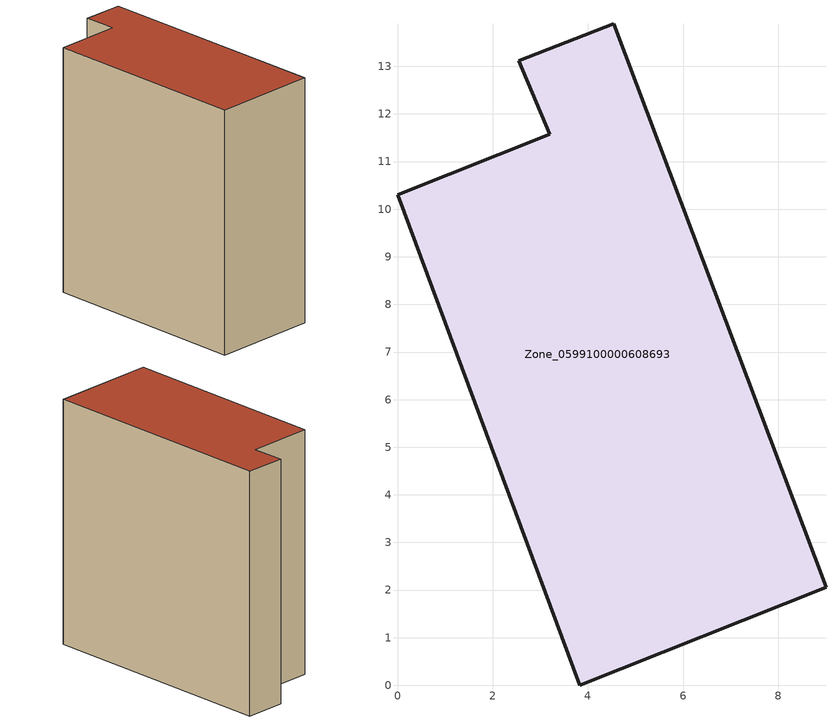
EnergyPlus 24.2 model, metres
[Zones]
Zone_0599100000608693
 floor ground (C_G): 9,2.06 3.83,0 0,10.3 3.2,11.58 2.55,13.12 4.54,13.9 z0
 wall outside (C_F): 3.83,0 9,2.06 4.54,13.9 2.55,13.12 3.2,11.58 0,10.3 3.83,0 z0:12.76
 roof outside (C_R): 0,10.3 3.83,0 9,2.06 4.54,13.9 2.55,13.12 3.2,11.58 z12.76
[BUILDING]
Pand.0599100000608693: North Axis=0; Terrain=City; Loads Convergence Tolerance Value=0.04; Temperature Convergence Tolerance Value=0.4; Solar Distribution=FullExterior; Maximum Number of Warmup Days=25; Minimum Number of Warmup Days=1
[Site:Location]
Rotterdam.The.Hague.AP_ZH_NLD Design_Conditions: Latitude=51.96; Longitude=4.45; Time Zone=1; Elevation=-4.5
[SITE:GROUNDTEMPERATURE:BUILDINGSURFACE]
18, 18, 18, 18, 18, 18, 18, 18, 18, 18, 18, 18
[MATERIAL] Thermal Absorptance=0.9; Solar Absorptance=0.7; Visible Absorptance=0.7
Name | Roughness | Thickness | Conductivity | Density | Specific Heat
G.TI.1946 | MediumSmooth | 0.15 | 1 | 540 | 1210
F.TI.1946 | Rough | 0.3 | 0.857143 | 1920 | 840
R.TI.1946 | MediumRough | 0.2 | 0.1 | 1500 | 1000
[CONSTRUCTION]
C_G: G.TI.1946
C_F: F.TI.1946
C_R: R.TI.1946
[ZONE]
Zone_0599100000608693: Type=1; Multiplier=1; Ceiling Height=Autocalculate; Volume=Autocalculate; Floor Area=autocalculate; Part of Total Floor Area=Yes
[ZONEINFILTRATION:DESIGNFLOWRATE]
Infil_Zone_0599100000608693: Zone or ZoneList or Space or SpaceList=Zone_0599100000608693; Schedule=AlwaysOn; Design Flow Rate Calculation Method=Flow/Area; Flow Rate per Floor Area=0.003; Constant Term Coefficient=1; Temperature Term Coefficient=0; Velocity Term Coefficient=0; Velocity Squared Term Coefficient=0
[HVACTEMPLATE:ZONE:IDEALLOADSAIRSYSTEM]
Zone_0599100000608693: Maximum Heating Supply Air Temperature=50; Minimum Cooling Supply Air Temperature=13; Maximum Heating Supply Air Humidity Ratio=0.0156; Minimum Cooling Supply Air Humidity Ratio=0.0077; Heating Limit=NoLimit; Cooling Limit=NoLimit; Dehumidification Control Type=ConstantSensibleHeatRatio; Cooling Sensible Heat Ratio=0.7; Dehumidification Setpoint=60; Humidification Control Type=None; Humidification Setpoint=30; Outdoor Air Method=None; Outdoor Air Flow Rate per Person=0.00944; Outdoor Air Flow Rate per Zone Floor Area=0; Outdoor Air Flow Rate per Zone=0; Demand Controlled Ventilation Type=None; Outdoor Air Economizer Type=NoEconomizer; Heat Recovery Type=None; Sensible Heat Recovery Effectiveness=0.7; Latent Heat Recovery Effectiveness=0.65
[ZONECONTROL:THERMOSTAT]
ThermostatControl_Zone_0599100000608693: Zone or ZoneList=Zone_0599100000608693; Control Type Schedule=DualSetpointControlType; Control 1=Thermostat_Zone_0599100000608693; Temperature Difference Between Cutout And Setpoint=0
[THERMOSTATSETPOINT:DUALSETPOINT]
Thermostat_Zone_0599100000608693: Heating Setpoint Temperature Schedule=HeatingSetpoint_Zone_0599100000608693; Cooling Setpoint Temperature Schedule=CoolingSetpoint_Zone_0599100000608693
[SCHEDULE:COMPACT]
HeatingSetpoint_Zone_0599100000608693: Through: 12/31, For: AllDays, Until: 24:00, 21
CoolingSetpoint_Zone_0599100000608693: Through: 12/31, For: AllDays, Until: 24:00, 24
DualSetpointControlType: Through: 12/31, For: AllDays, Until: 24:00, 4
AlwaysOn: Through: 12/31, For: AllDays, Until: 24:00, 1
